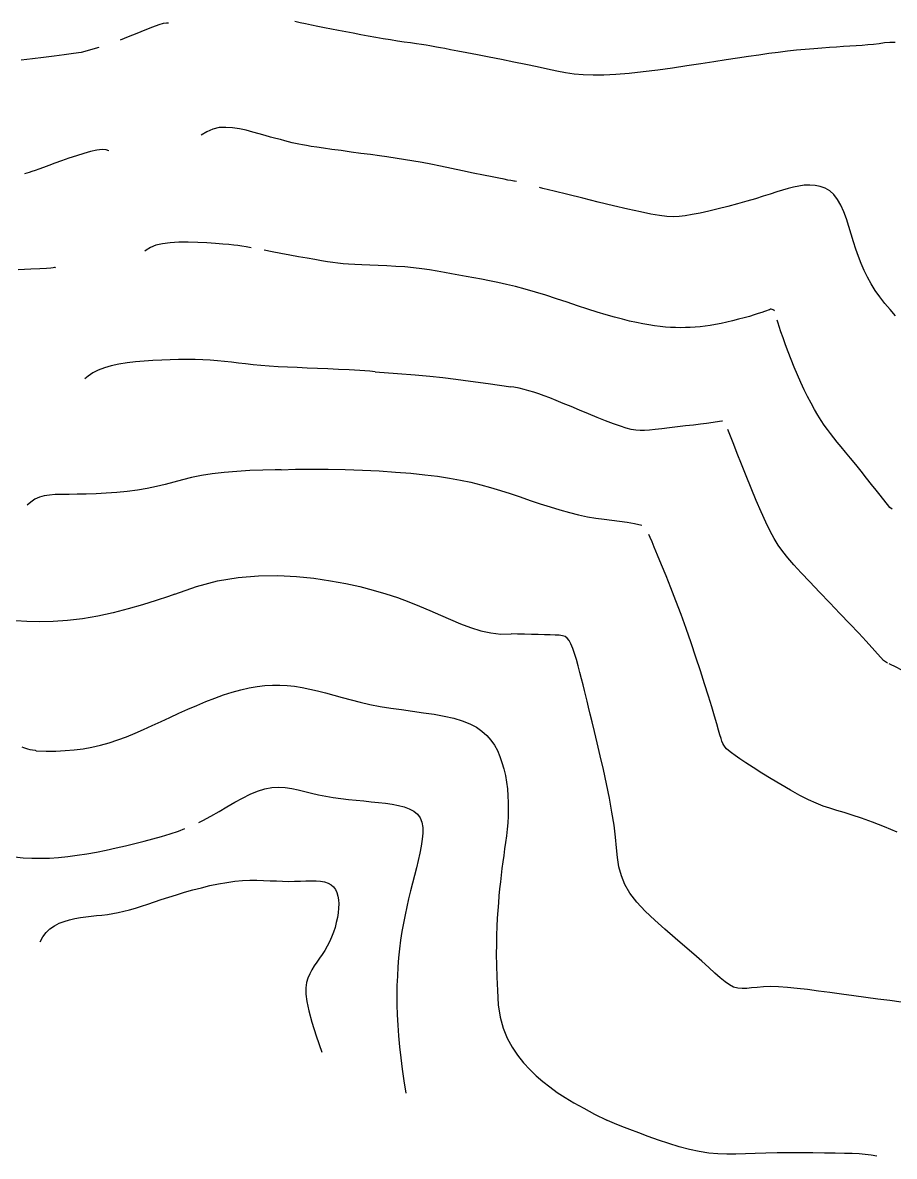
# Model space of a CAD drawing. Header units: millimetres. Extents: x 2235526 to 2245569, y 371981 to 382303.
# Drawn here: x 2244161.6 to 2244325.7, y 380332.9 to 380546.4 of the extents above; entities that cross this region are included whole.
import ezdxf

# ---------------------------------------------------------------- set-up
doc = ezdxf.new("R2010")
doc.units = ezdxf.units.MM
doc.linetypes.add('CONTI', pattern=[0])
for name, color, linetype, transparency in [('161', 10, 'CONTI', 0.7), ('163', 10, 'CONTI', 0.7), ('165', 10, 'CONTI', 0.7), ('167', 10, 'CONTI', 0.7), ('169', 10, 'CONTI', 0.7), ('171', 10, 'CONTI', 0.7), ('173', 10, 'CONTI', 0.7), ('175', 10, 'CONTI', 0.7), ('177', 10, 'CONTI', 0.7)]:
    doc.layers.add(name, color=color, linetype=linetype, transparency=transparency)

msp = doc.modelspace()

# ---------------------------------------------------------------- linework, layer by layer
at = {"layer": '161'}
msp.add_lwpolyline([(2244164.91, 380373.25), (2244165.39, 380374.23), (2244166, 380375.05), (2244166.73, 380375.74), (2244167.56, 380376.31), (2244168.47, 380376.77), (2244169.43, 380377.13), (2244170.43, 380377.42), (2244171.44, 380377.65), (2244172.46, 380377.83), (2244173.47, 380377.97), (2244174.48, 380378.09), (2244175.5, 380378.2), (2244176.52, 380378.31), (2244177.54, 380378.44), (2244178.57, 380378.59), (2244179.61, 380378.78), (2244180.66, 380379.02), (2244181.73, 380379.3), (2244182.83, 380379.63), (2244183.97, 380379.99), (2244185.15, 380380.38), (2244186.39, 380380.79), (2244187.7, 380381.23), (2244189.09, 380381.68), (2244190.55, 380382.14), (2244192.08, 380382.6), (2244193.65, 380383.05), (2244195.26, 380383.47), (2244196.86, 380383.85), (2244198.46, 380384.19), (2244200.03, 380384.47), (2244201.54, 380384.68), (2244202.99, 380384.8), (2244204.37, 380384.86), (2244205.7, 380384.87), (2244206.97, 380384.84), (2244208.2, 380384.79), (2244209.39, 380384.73), (2244210.55, 380384.68), (2244211.69, 380384.66), (2244212.8, 380384.67), (2244213.88, 380384.7), (2244214.92, 380384.73), (2244215.91, 380384.75), (2244216.84, 380384.74), (2244217.69, 380384.68), (2244218.45, 380384.55), (2244219.12, 380384.33), (2244219.68, 380384.02), (2244220.13, 380383.62), (2244220.49, 380383.12), (2244220.76, 380382.55), (2244220.95, 380381.9), (2244221.06, 380381.19), (2244221.1, 380380.41), (2244221.07, 380379.59), (2244220.99, 380378.73), (2244220.85, 380377.83), (2244220.65, 380376.91), (2244220.41, 380375.99), (2244220.11, 380375.07), (2244219.77, 380374.16), (2244219.38, 380373.29), (2244218.95, 380372.45), (2244218.48, 380371.65), (2244217.98, 380370.9), (2244217.47, 380370.17), (2244216.97, 380369.45), (2244216.48, 380368.74), (2244216.04, 380368), (2244215.64, 380367.24), (2244215.31, 380366.44), (2244215.07, 380365.58), (2244214.93, 380364.6), (2244214.93, 380363.43), (2244215.09, 380362.01), (2244215.45, 380360.28), (2244216.02, 380358.15), (2244216.83, 380355.58), (2244217.92, 380352.49)], dxfattribs=at)
at = {"layer": '163'}
for points in [[(2244194.77, 380395.76), (2244195.53, 380396.12), (2244197.05, 380396.94), (2244198.57, 380397.81), (2244200.07, 380398.69), (2244201.56, 380399.55), (2244203.02, 380400.36), (2244204.45, 380401.07), (2244205.84, 380401.66), (2244207.19, 380402.09), (2244208.49, 380402.32), (2244209.76, 380402.39), (2244211.01, 380402.32), (2244212.25, 380402.14), (2244213.48, 380401.89), (2244214.73, 380401.58), (2244216.01, 380401.27), (2244217.32, 380400.96), (2244218.68, 380400.7), (2244220.08, 380400.47), (2244221.51, 380400.27), (2244222.95, 380400.1), (2244224.39, 380399.95), (2244225.82, 380399.8), (2244227.22, 380399.67), (2244228.6, 380399.53), (2244229.92, 380399.38), (2244231.18, 380399.2), (2244232.36, 380398.98), (2244233.44, 380398.7), (2244234.4, 380398.34), (2244235.23, 380397.89), (2244235.91, 380397.33), (2244236.42, 380396.63), (2244236.75, 380395.8), (2244236.92, 380394.83), (2244236.95, 380393.76), (2244236.85, 380392.58), (2244236.66, 380391.32), (2244236.4, 380390), (2244236.08, 380388.62), (2244235.73, 380387.21), (2244235.36, 380385.79), (2244235, 380384.34), (2244234.63, 380382.88), (2244234.27, 380381.39), (2244233.92, 380379.88), (2244233.59, 380378.35), (2244233.29, 380376.79), (2244233.01, 380375.2), (2244232.76, 380373.59), (2244232.55, 380371.95), (2244232.38, 380370.27), (2244232.24, 380368.57), (2244232.15, 380366.82), (2244232.08, 380365.05), (2244232.06, 380363.23), (2244232.08, 380361.38), (2244232.14, 380359.49), (2244232.24, 380357.55), (2244232.38, 380355.56), (2244232.57, 380353.52), (2244232.79, 380351.43), (2244233.06, 380349.28), (2244233.37, 380347.06), (2244233.73, 380344.78)], [(2244160.04, 380389.25), (2244161.7, 380389.1), (2244163.34, 380389.02), (2244164.98, 380389), (2244166.63, 380389.04), (2244168.33, 380389.15), (2244170.08, 380389.33), (2244171.87, 380389.57), (2244173.68, 380389.86), (2244175.52, 380390.19), (2244177.35, 380390.56), (2244179.18, 380390.95), (2244180.98, 380391.37), (2244182.74, 380391.79), (2244184.45, 380392.21), (2244186.12, 380392.65), (2244187.75, 380393.11), (2244189.35, 380393.6), (2244190.92, 380394.14), (2244192.13, 380394.6)]]:
    msp.add_lwpolyline(points, dxfattribs=at)
at = {"layer": '165'}
for points in [[(2244164.16, 380409.27), (2244166.03, 380409.21), (2244167.85, 380409.21), (2244169.61, 380409.28), (2244171.32, 380409.42), (2244173, 380409.64), (2244174.65, 380409.93), (2244176.28, 380410.3), (2244177.9, 380410.75), (2244179.51, 380411.29), (2244181.13, 380411.89), (2244182.75, 380412.55), (2244184.37, 380413.26), (2244186.01, 380414), (2244187.65, 380414.76), (2244189.31, 380415.54), (2244190.98, 380416.31), (2244192.67, 380417.08), (2244194.37, 380417.81), (2244196.06, 380418.51), (2244197.75, 380419.17), (2244199.42, 380419.77), (2244201.06, 380420.3), (2244202.67, 380420.75), (2244204.22, 380421.12), (2244205.73, 380421.38), (2244207.19, 380421.55), (2244208.62, 380421.64), (2244210.02, 380421.63), (2244211.42, 380421.55), (2244212.81, 380421.4), (2244214.22, 380421.17), (2244215.64, 380420.88), (2244217.1, 380420.54), (2244218.61, 380420.15), (2244220.16, 380419.72), (2244221.76, 380419.28), (2244223.43, 380418.84), (2244225.17, 380418.41), (2244226.99, 380418), (2244228.9, 380417.62), (2244230.89, 380417.29), (2244232.95, 380417), (2244235.02, 380416.72), (2244237.07, 380416.43), (2244239.07, 380416.13), (2244240.98, 380415.79), (2244242.76, 380415.39), (2244244.37, 380414.91), (2244245.79, 380414.35), (2244247.02, 380413.7), (2244248.08, 380412.96), (2244248.99, 380412.15), (2244249.76, 380411.26), (2244250.42, 380410.31), (2244250.98, 380409.28), (2244251.45, 380408.19), (2244251.85, 380407.05), (2244252.2, 380405.86), (2244252.48, 380404.63), (2244252.7, 380403.37), (2244252.86, 380402.09), (2244252.97, 380400.8), (2244253.03, 380399.51), (2244253.04, 380398.23), (2244253, 380396.96), (2244252.92, 380395.71), (2244252.81, 380394.46), (2244252.68, 380393.23), (2244252.52, 380392), (2244252.35, 380390.78), (2244252.18, 380389.55), (2244252, 380388.33), (2244251.84, 380387.09), (2244251.69, 380385.85), (2244251.54, 380384.58), (2244251.41, 380383.28), (2244251.28, 380381.96), (2244251.17, 380380.59), (2244251.07, 380379.17), (2244250.97, 380377.7), (2244250.89, 380376.16), (2244250.83, 380374.54), (2244250.79, 380372.8), (2244250.78, 380370.91), (2244250.81, 380368.85), (2244250.88, 380366.6), (2244250.99, 380364.11), (2244251.16, 380361.38)], [(2244251.16, 380361.38), (2244251.52, 380359.08), (2244252.09, 380357), (2244252.84, 380355.12), (2244253.74, 380353.43), (2244254.77, 380351.9), (2244255.89, 380350.51), (2244257.08, 380349.23), (2244258.31, 380348.06), (2244259.56, 380346.97), (2244260.86, 380345.93), (2244262.24, 380344.92), (2244263.74, 380343.94), (2244265.39, 380342.94), (2244267.23, 380341.91), (2244269.29, 380340.83), (2244271.61, 380339.68)]]:
    msp.add_lwpolyline(points, dxfattribs=at)
at = {"layer": '165', "elevation": 165}
for points in [[(2244164.16, 380409.27), (2244164.03, 380409.28), (2244163.47, 380409.36), (2244163, 380409.45), (2244162.58, 380409.55), (2244162.2, 380409.67), (2244161.84, 380409.8), (2244161.48, 380409.94)], [(2244322.45, 380332.87), (2244321.33, 380333.09), (2244320.22, 380333.24), (2244319.07, 380333.33), (2244317.81, 380333.38), (2244316.35, 380333.41), (2244314.56, 380333.45), (2244312.56, 380333.48), (2244310.4, 380333.51), (2244308.15, 380333.52), (2244305.87, 380333.52), (2244303.64, 380333.5), (2244301.5, 380333.46), (2244299.52, 380333.39), (2244297.67, 380333.32), (2244295.91, 380333.27), (2244294.2, 380333.27), (2244292.5, 380333.33), (2244290.79, 380333.48), (2244289, 380333.75), (2244287.13, 380334.15), (2244285.2, 380334.67), (2244283.24, 380335.26), (2244281.3, 380335.91), (2244279.4, 380336.59), (2244277.6, 380337.27), (2244275.92, 380337.91), (2244274.4, 380338.51), (2244273.01, 380339.07), (2244271.72, 380339.63), (2244271.61, 380339.68)]]:
    msp.add_lwpolyline(points, dxfattribs=at)
at = {"layer": '167'}
msp.add_lwpolyline([(2244190.24, 380438.75), (2244194.3, 380440.22), (2244198.29, 380441.26), (2244202.19, 380441.91), (2244205.98, 380442.23), (2244209.63, 380442.28), (2244213.13, 380442.1), (2244216.44, 380441.75), (2244219.55, 380441.29), (2244222.43, 380440.76), (2244225.11, 380440.17), (2244227.61, 380439.53), (2244229.96, 380438.84), (2244232.18, 380438.1), (2244234.29, 380437.32), (2244236.32, 380436.51), (2244238.29, 380435.67), (2244240.24, 380434.81), (2244242.16, 380433.96), (2244244.06, 380433.16), (2244245.95, 380432.45), (2244247.84, 380431.87), (2244249.74, 380431.45), (2244251.64, 380431.25), (2244253.57, 380431.29)], dxfattribs=at)
at = {"layer": '167', "elevation": 167}
for points in [[(2244190.24, 380438.75), (2244189.03, 380438.32), (2244186.73, 380437.55), (2244184.19, 380436.75), (2244181.47, 380435.96), (2244178.63, 380435.22), (2244175.73, 380434.58), (2244172.84, 380434.09), (2244170.02, 380433.77), (2244167.32, 380433.6), (2244164.76, 380433.56), (2244162.41, 380433.61), (2244160.29, 380433.72), (2244158.45, 380433.86), (2244156.92, 380434.01), (2244152.97, 380433.5)], [(2244326.99, 380361.88), (2244324.86, 380362.2), (2244322.64, 380362.5), (2244320.37, 380362.8), (2244318.08, 380363.1), (2244315.8, 380363.4), (2244313.57, 380363.7), (2244311.42, 380364), (2244309.36, 380364.27), (2244307.4, 380364.51), (2244305.58, 380364.69), (2244303.91, 380364.81), (2244302.4, 380364.85), (2244301.07, 380364.81), (2244299.9, 380364.7), (2244298.86, 380364.59), (2244297.93, 380364.5), (2244297.07, 380364.47), (2244296.26, 380364.54), (2244295.47, 380364.76), (2244294.68, 380365.16), (2244293.85, 380365.72), (2244292.95, 380366.46), (2244291.95, 380367.36), (2244290.81, 380368.41), (2244289.5, 380369.61), (2244288, 380370.95), (2244286.29, 380372.41), (2244284.43, 380373.98), (2244282.51, 380375.63), (2244280.62, 380377.33), (2244278.83, 380379.05), (2244277.25, 380380.77), (2244275.95, 380382.46), (2244274.99, 380384.1), (2244274.32, 380385.73), (2244273.88, 380387.39), (2244273.6, 380389.13), (2244273.39, 380390.98), (2244273.2, 380393.01), (2244272.94, 380395.24), (2244272.56, 380397.7), (2244272.08, 380400.33), (2244271.53, 380403.04), (2244270.94, 380405.74), (2244270.35, 380408.33), (2244269.78, 380410.74), (2244269.26, 380412.88), (2244268.82, 380414.68), (2244268.46, 380416.18), (2244268.15, 380417.46), (2244267.87, 380418.58), (2244267.62, 380419.61), (2244267.37, 380420.61), (2244267.11, 380421.66), (2244266.82, 380422.8), (2244266.51, 380424.01), (2244266.19, 380425.23), (2244265.85, 380426.43), (2244265.5, 380427.55), (2244265.16, 380428.55), (2244264.82, 380429.38), (2244264.48, 380430.01), (2244264.13, 380430.46), (2244263.72, 380430.75), (2244263.23, 380430.93), (2244262.62, 380431.02), (2244261.86, 380431.06), (2244260.92, 380431.08), (2244259.86, 380431.11), (2244258.67, 380431.14), (2244257.39, 380431.18), (2244256.08, 380431.22), (2244254.79, 380431.25), (2244253.57, 380431.29)]]:
    msp.add_lwpolyline(points, dxfattribs=at)
at = {"layer": '169', "elevation": 169}
for points in [[(2244210.24, 380462.2), (2244209.14, 380462.18), (2244206.83, 380462.11), (2244204.39, 380462.02), (2244201.93, 380461.88), (2244199.53, 380461.69), (2244197.28, 380461.43), (2244195.24, 380461.1), (2244193.39, 380460.72), (2244191.67, 380460.3), (2244190.03, 380459.87), (2244188.42, 380459.44), (2244186.77, 380459.03), (2244185.05, 380458.67), (2244183.21, 380458.36), (2244181.28, 380458.11), (2244179.31, 380457.91), (2244177.34, 380457.77), (2244175.41, 380457.66), (2244173.57, 380457.59), (2244171.87, 380457.56), (2244170.34, 380457.55), (2244168.97, 380457.54), (2244167.74, 380457.51), (2244166.64, 380457.43), (2244165.65, 380457.27), (2244164.74, 380457.02), (2244163.89, 380456.63), (2244163.11, 380456.1), (2244162.47, 380455.53)], [(2244326.27, 380393.92), (2244323.88, 380394.9), (2244321.62, 380395.79), (2244319.57, 380396.55), (2244317.8, 380397.15), (2244316.26, 380397.62), (2244314.88, 380398.03), (2244313.59, 380398.42), (2244312.32, 380398.85), (2244310.99, 380399.36), (2244309.54, 380400.02), (2244307.91, 380400.84), (2244306.15, 380401.82), (2244304.33, 380402.88), (2244302.52, 380403.97), (2244300.77, 380405.06), (2244299.17, 380406.08), (2244297.77, 380406.99), (2244296.64, 380407.74), (2244295.74, 380408.36), (2244295.04, 380408.86), (2244294.52, 380409.28), (2244294.13, 380409.64), (2244293.85, 380409.96), (2244293.63, 380410.29), (2244293.44, 380410.63), (2244293.27, 380411.05), (2244293.09, 380411.58), (2244292.87, 380412.27), (2244292.61, 380413.16), (2244292.28, 380414.31), (2244291.86, 380415.75), (2244291.34, 380417.51), (2244290.71, 380419.57), (2244290, 380421.85), (2244289.22, 380424.32), (2244288.37, 380426.91), (2244287.47, 380429.57), (2244286.53, 380432.26), (2244285.56, 380434.9), (2244284.59, 380437.47), (2244283.64, 380439.92), (2244282.73, 380442.19), (2244281.9, 380444.26), (2244281.16, 380446.07), (2244280.53, 380447.58), (2244280.11, 380448.6), (2244279.78, 380449.4), (2244279.52, 380450.01)]]:
    msp.add_lwpolyline(points, dxfattribs=at)
at = {"layer": '169'}
msp.add_lwpolyline([(2244210.24, 380462.2), (2244213, 380462.28), (2244215.97, 380462.31), (2244219.11, 380462.29), (2244222.33, 380462.22), (2244225.56, 380462.11), (2244228.75, 380461.96), (2244231.81, 380461.76), (2244234.69, 380461.53), (2244237.32, 380461.26), (2244239.73, 380460.96), (2244241.95, 380460.62), (2244244.02, 380460.24), (2244245.98, 380459.82), (2244247.87, 380459.35), (2244249.71, 380458.84), (2244251.55, 380458.29), (2244253.41, 380457.69), (2244255.29, 380457.06), (2244257.18, 380456.42), (2244259.06, 380455.79), (2244260.93, 380455.18), (2244262.76, 380454.62), (2244264.54, 380454.11), (2244266.27, 380453.68), (2244267.93, 380453.34), (2244269.52, 380453.07), (2244271.06, 380452.86), (2244272.55, 380452.67), (2244274, 380452.49), (2244275.41, 380452.3), (2244276.79, 380452.07), (2244278.15, 380451.78)], dxfattribs=at)
at = {"layer": '171', "elevation": 171}
for points in [[(2244227.99, 380480.65), (2244226.97, 380480.75), (2244225.07, 380480.89), (2244223.09, 380481.01), (2244221.08, 380481.1), (2244219.07, 380481.19), (2244217.09, 380481.27), (2244215.16, 380481.34), (2244213.27, 380481.42), (2244211.45, 380481.5), (2244209.7, 380481.59), (2244208.03, 380481.69), (2244206.45, 380481.81), (2244204.97, 380481.95), (2244203.57, 380482.11), (2244202.23, 380482.27), (2244200.91, 380482.43), (2244199.61, 380482.58), (2244198.29, 380482.72), (2244196.93, 380482.83), (2244195.52, 380482.9), (2244194.05, 380482.95), (2244192.53, 380482.97), (2244190.97, 380482.95), (2244189.38, 380482.91), (2244187.77, 380482.84), (2244186.13, 380482.75), (2244184.48, 380482.63), (2244182.85, 380482.49), (2244181.26, 380482.3), (2244179.73, 380482.06), (2244178.29, 380481.76), (2244176.98, 380481.4), (2244175.8, 380480.96), (2244174.79, 380480.44), (2244173.93, 380479.84), (2244173.32, 380479.31)], [(2244293.38, 380471.31), (2244293.27, 380471.31), (2244290.37, 380470.91), (2244289.22, 380470.77), (2244287.88, 380470.61), (2244286.41, 380470.43), (2244284.89, 380470.25), (2244283.38, 380470.07), (2244281.95, 380469.91), (2244280.68, 380469.77), (2244279.6, 380469.66), (2244278.67, 380469.59), (2244277.84, 380469.57), (2244277.04, 380469.63), (2244276.2, 380469.78), (2244275.26, 380470.02), (2244274.15, 380470.37), (2244272.84, 380470.84), (2244271.36, 380471.41), (2244269.76, 380472.05), (2244268.11, 380472.72), (2244266.46, 380473.41), (2244264.86, 380474.07), (2244263.37, 380474.69), (2244262.04, 380475.24), (2244260.85, 380475.71), (2244259.77, 380476.13), (2244258.78, 380476.49), (2244257.84, 380476.81), (2244256.93, 380477.08), (2244256.02, 380477.32), (2244255.07, 380477.54), (2244254.1, 380477.72), (2244253.54, 380477.81)], [(2244324.45, 380425.77), (2244324.22, 380425.88), (2244323.7, 380426.26), (2244320.45, 380429.9), (2244319.02, 380431.41), (2244317.34, 380433.18), (2244315.48, 380435.12), (2244313.55, 380437.14), (2244311.63, 380439.15), (2244309.81, 380441.07), (2244308.19, 380442.8), (2244306.82, 380444.29), (2244305.67, 380445.59), (2244304.71, 380446.79), (2244303.86, 380447.98), (2244303.08, 380449.23), (2244302.32, 380450.64), (2244301.52, 380452.3), (2244300.65, 380454.25), (2244299.72, 380456.42), (2244298.77, 380458.71), (2244297.83, 380461.02), (2244296.95, 380463.23), (2244296.16, 380465.24), (2244295.49, 380466.96), (2244294.37, 380469.77)], [(2244369.58, 380402.55), (2244368.24, 380403.13), (2244366.98, 380403.71), (2244365.67, 380404.35), (2244364.19, 380405.09), (2244362.41, 380406.01), (2244360.23, 380407.15), (2244357.43, 380408.62), (2244354.2, 380410.3), (2244350.69, 380412.14), (2244347.06, 380414.03), (2244343.47, 380415.91), (2244340.06, 380417.69), (2244336.98, 380419.3), (2244334.37, 380420.66), (2244332.19, 380421.8), (2244330.4, 380422.73), (2244328.96, 380423.48), (2244327.81, 380424.07), (2244326.9, 380424.54), (2244326.19, 380424.91), (2244324.73, 380425.63)]]:
    msp.add_lwpolyline(points, dxfattribs=at)
at = {"layer": '171'}
msp.add_lwpolyline([(2244227.99, 380480.65), (2244232.2, 380480.33), (2244235.53, 380480.06), (2244238.26, 380479.82), (2244240.7, 380479.56), (2244243.15, 380479.27), (2244245.9, 380478.9), (2244249.27, 380478.43), (2244253.54, 380477.81)], dxfattribs=at)
at = {"layer": '173', "elevation": 173}
for points in [[(2244204.62, 380503.99), (2244203.68, 380504.16), (2244202.89, 380504.3), (2244202.14, 380504.41), (2244201.35, 380504.51), (2244200.42, 380504.6), (2244199.27, 380504.7), (2244197.89, 380504.81), (2244196.3, 380504.92), (2244194.57, 380505.01), (2244192.78, 380505.05), (2244191.02, 380505.04), (2244189.37, 380504.95), (2244187.9, 380504.77), (2244186.68, 380504.48), (2244185.67, 380504.07), (2244184.85, 380503.57), (2244184.63, 380503.37)], [(2244303.13, 380492.13), (2244303.11, 380492.19), (2244303.09, 380492.25), (2244302.53, 380492.46), (2244302.39, 380492.41), (2244302.22, 380492.33), (2244301.98, 380492.24), (2244301.67, 380492.12), (2244301.27, 380491.97), (2244300.75, 380491.79), (2244300.11, 380491.59), (2244299.33, 380491.35), (2244298.43, 380491.08), (2244297.43, 380490.8), (2244296.38, 380490.52), (2244295.28, 380490.24), (2244294.18, 380489.98), (2244293.1, 380489.74), (2244292.06, 380489.54), (2244291.06, 380489.37), (2244290.09, 380489.23), (2244289.15, 380489.12), (2244288.23, 380489.04), (2244287.31, 380488.98), (2244286.4, 380488.95), (2244285.48, 380488.94), (2244284.55, 380488.96), (2244283.6, 380489), (2244282.63, 380489.06), (2244281.62, 380489.16), (2244280.58, 380489.29), (2244279.49, 380489.46), (2244278.35, 380489.66), (2244277.15, 380489.9), (2244275.87, 380490.19), (2244274.51, 380490.52), (2244273.05, 380490.91), (2244271.49, 380491.36), (2244269.8, 380491.88), (2244267.99, 380492.46), (2244266.08, 380493.08), (2244264.11, 380493.74), (2244262.11, 380494.4), (2244260.11, 380495.04), (2244258.14, 380495.65), (2244256.23, 380496.2), (2244254.42, 380496.68), (2244252.7, 380497.09), (2244251.06, 380497.45), (2244249.48, 380497.77), (2244247.98, 380498.06), (2244246.52, 380498.33), (2244245.11, 380498.59), (2244243.73, 380498.85), (2244242.37, 380499.12), (2244241.01, 380499.37), (2244239.62, 380499.62), (2244238.21, 380499.85), (2244236.73, 380500.05), (2244235.19, 380500.23), (2244233.56, 380500.38), (2244231.88, 380500.49), (2244230.19, 380500.59), (2244228.53, 380500.67), (2244226.94, 380500.73), (2244225.45, 380500.79), (2244224.12, 380500.85), (2244222.95, 380500.92), (2244221.92, 380501), (2244220.95, 380501.09), (2244219.99, 380501.21), (2244218.99, 380501.35), (2244217.88, 380501.54), (2244216.59, 380501.76), (2244215.15, 380502.02), (2244213.56, 380502.31), (2244211.89, 380502.62), (2244210.21, 380502.93), (2244208.58, 380503.24), (2244207.06, 380503.53)], [(2244167.81, 380500.2), (2244167.7, 380500.29), (2244167.58, 380500.26), (2244167.34, 380500.23), (2244166.87, 380500.18), (2244166.08, 380500.12), (2244164.86, 380500.05), (2244163.11, 380499.97), (2244160.73, 380499.87)], [(2244325.33, 380454.79), (2244324.85, 380455.05), (2244323.05, 380457.42), (2244322.31, 380458.35), (2244321.45, 380459.44), (2244320.49, 380460.63), (2244319.48, 380461.89), (2244318.46, 380463.15), (2244317.47, 380464.37), (2244316.54, 380465.5), (2244315.72, 380466.5), (2244314.98, 380467.39), (2244314.32, 380468.21), (2244313.7, 380468.99), (2244313.11, 380469.77), (2244312.54, 380470.59), (2244311.95, 380471.48), (2244311.34, 380472.46), (2244310.71, 380473.55), (2244310.06, 380474.72), (2244309.4, 380475.96), (2244308.75, 380477.27), (2244308.1, 380478.64), (2244307.47, 380480.06), (2244306.86, 380481.5), (2244306.28, 380482.95), (2244305.73, 380484.38), (2244305.23, 380485.74), (2244304.77, 380487.02), (2244304.38, 380488.17), (2244304.04, 380489.17), (2244303.83, 380489.82), (2244303.66, 380490.37)]]:
    msp.add_lwpolyline(points, dxfattribs=at)
at = {"layer": '175', "elevation": 175}
for points in [[(2244254.58, 380516.48), (2244254.2, 380516.55), (2244254.06, 380516.57), (2244253.84, 380516.6), (2244253.49, 380516.66), (2244252.98, 380516.76), (2244252.26, 380516.9), (2244251.27, 380517.09), (2244249.97, 380517.36), (2244248.34, 380517.69), (2244246.45, 380518.08), (2244244.41, 380518.5), (2244242.33, 380518.93), (2244240.3, 380519.35), (2244238.44, 380519.74), (2244236.84, 380520.06), (2244230.19, 380521.14), (2244228.77, 380521.33), (2244227.11, 380521.54), (2244225.3, 380521.78), (2244223.42, 380522.03), (2244221.57, 380522.29), (2244219.82, 380522.53), (2244218.27, 380522.74), (2244216.97, 380522.93), (2244215.9, 380523.09), (2244215.02, 380523.24), (2244214.27, 380523.37), (2244213.61, 380523.51), (2244212.99, 380523.64), (2244212.36, 380523.79), (2244211.67, 380523.96), (2244210.93, 380524.15), (2244210.12, 380524.37), (2244209.24, 380524.6), (2244208.29, 380524.86), (2244207.26, 380525.15), (2244206.15, 380525.46), (2244204.96, 380525.79), (2244203.71, 380526.12), (2244202.43, 380526.4), (2244201.13, 380526.6), (2244199.85, 380526.68), (2244198.61, 380526.62), (2244197.42, 380526.36), (2244196.27, 380525.86), (2244195.23, 380525.19)], [(2244177.85, 380522.24), (2244177.81, 380522.27), (2244177.29, 380522.46), (2244176.55, 380522.51), (2244175.57, 380522.39), (2244174.4, 380522.14), (2244173.09, 380521.78), (2244171.71, 380521.34), (2244170.3, 380520.87), (2244168.93, 380520.38), (2244167.65, 380519.92), (2244166.52, 380519.5), (2244165.53, 380519.14), (2244164.67, 380518.83), (2244163.93, 380518.57), (2244163.31, 380518.35), (2244162.8, 380518.17), (2244162.38, 380518.03), (2244161.94, 380517.92)], [(2244325.94, 380491.2), (2244324.94, 380492.36), (2244323.95, 380493.53), (2244323, 380494.73), (2244322.13, 380495.95), (2244321.35, 380497.18), (2244320.65, 380498.44), (2244320.02, 380499.72), (2244319.46, 380501.02), (2244318.95, 380502.36), (2244318.47, 380503.73), (2244318.02, 380505.14), (2244317.58, 380506.58), (2244317.15, 380508.03), (2244316.69, 380509.44), (2244316.2, 380510.78), (2244315.65, 380512.02), (2244315.04, 380513.11), (2244314.35, 380514.02), (2244313.57, 380514.72), (2244312.71, 380515.23), (2244311.78, 380515.56), (2244310.8, 380515.75), (2244309.8, 380515.81), (2244308.77, 380515.76), (2244307.76, 380515.62), (2244306.75, 380515.43), (2244305.74, 380515.17), (2244304.69, 380514.87), (2244303.58, 380514.51), (2244302.37, 380514.12), (2244301.05, 380513.7), (2244299.58, 380513.24), (2244297.94, 380512.76), (2244296.19, 380512.28), (2244294.38, 380511.8), (2244292.56, 380511.34), (2244290.79, 380510.92), (2244289.14, 380510.54), (2244287.65, 380510.24), (2244286.36, 380510.01), (2244285.2, 380509.87), (2244284.07, 380509.83), (2244282.88, 380509.89), (2244281.52, 380510.06), (2244279.9, 380510.34), (2244277.92, 380510.75), (2244275.53, 380511.29), (2244272.83, 380511.92), (2244269.96, 380512.61), (2244267.05, 380513.31), (2244264.24, 380514), (2244261.69, 380514.64), (2244259.52, 380515.19), (2244258.91, 380515.35)]]:
    msp.add_lwpolyline(points, dxfattribs=at)
at = {"layer": '177', "elevation": 177}
for points in [[(2244325.88, 380542.63), (2244324.88, 380542.66), (2244323.87, 380542.57), (2244322.84, 380542.43), (2244321.8, 380542.31), (2244320.74, 380542.21), (2244319.66, 380542.12), (2244318.54, 380542.04), (2244317.37, 380541.97), (2244316.15, 380541.89), (2244314.85, 380541.81), (2244313.49, 380541.72), (2244312.05, 380541.61), (2244310.54, 380541.49), (2244308.96, 380541.35), (2244307.33, 380541.19), (2244305.63, 380541.01), (2244303.88, 380540.8), (2244302.08, 380540.56), (2244300.22, 380540.3), (2244298.26, 380540.02), (2244296.21, 380539.71), (2244294.04, 380539.37), (2244291.74, 380539.02), (2244289.28, 380538.64), (2244286.67, 380538.25), (2244283.96, 380537.85), (2244281.2, 380537.47), (2244278.46, 380537.13), (2244275.81, 380536.84), (2244273.31, 380536.62), (2244271.02, 380536.5), (2244268.99, 380536.48), (2244267.15, 380536.55), (2244265.45, 380536.72), (2244263.81, 380536.96), (2244262.15, 380537.28), (2244260.4, 380537.64), (2244258.48, 380538.05), (2244256.36, 380538.5), (2244254.09, 380538.96), (2244251.76, 380539.43), (2244249.45, 380539.89), (2244247.25, 380540.32), (2244245.25, 380540.71), (2244243.54, 380541.04), (2244242.17, 380541.31), (2244241.09, 380541.52), (2244240.24, 380541.68), (2244239.54, 380541.81), (2244238.91, 380541.92), (2244238.27, 380542.03), (2244237.56, 380542.14), (2244236.72, 380542.26), (2244235.74, 380542.41), (2244234.65, 380542.57), (2244233.46, 380542.74), (2244232.19, 380542.94), (2244230.86, 380543.15), (2244229.49, 380543.37), (2244228.09, 380543.61), (2244226.67, 380543.86), (2244225.25, 380544.12), (2244223.84, 380544.39), (2244222.44, 380544.66), (2244221.06, 380544.92), (2244219.72, 380545.19), (2244218.42, 380545.45), (2244217.17, 380545.7), (2244215.98, 380545.94), (2244214.86, 380546.17), (2244213.82, 380546.39), (2244212.87, 380546.6)], [(2244189.06, 380546.28), (2244189.04, 380546.29), (2244188.65, 380546.31), (2244188.06, 380546.21), (2244187.24, 380545.97), (2244186.05, 380545.55), (2244184.63, 380545), (2244183.07, 380544.37), (2244181.49, 380543.71), (2244179.98, 380543.07)], [(2244175.96, 380541.69), (2244172.59, 380540.76), (2244171.15, 380540.56), (2244169.44, 380540.33), (2244167.54, 380540.08), (2244165.51, 380539.83), (2244163.42, 380539.57), (2244161.34, 380539.33)]]:
    msp.add_lwpolyline(points, dxfattribs=at)

doc.saveas('drawing.dxf')
